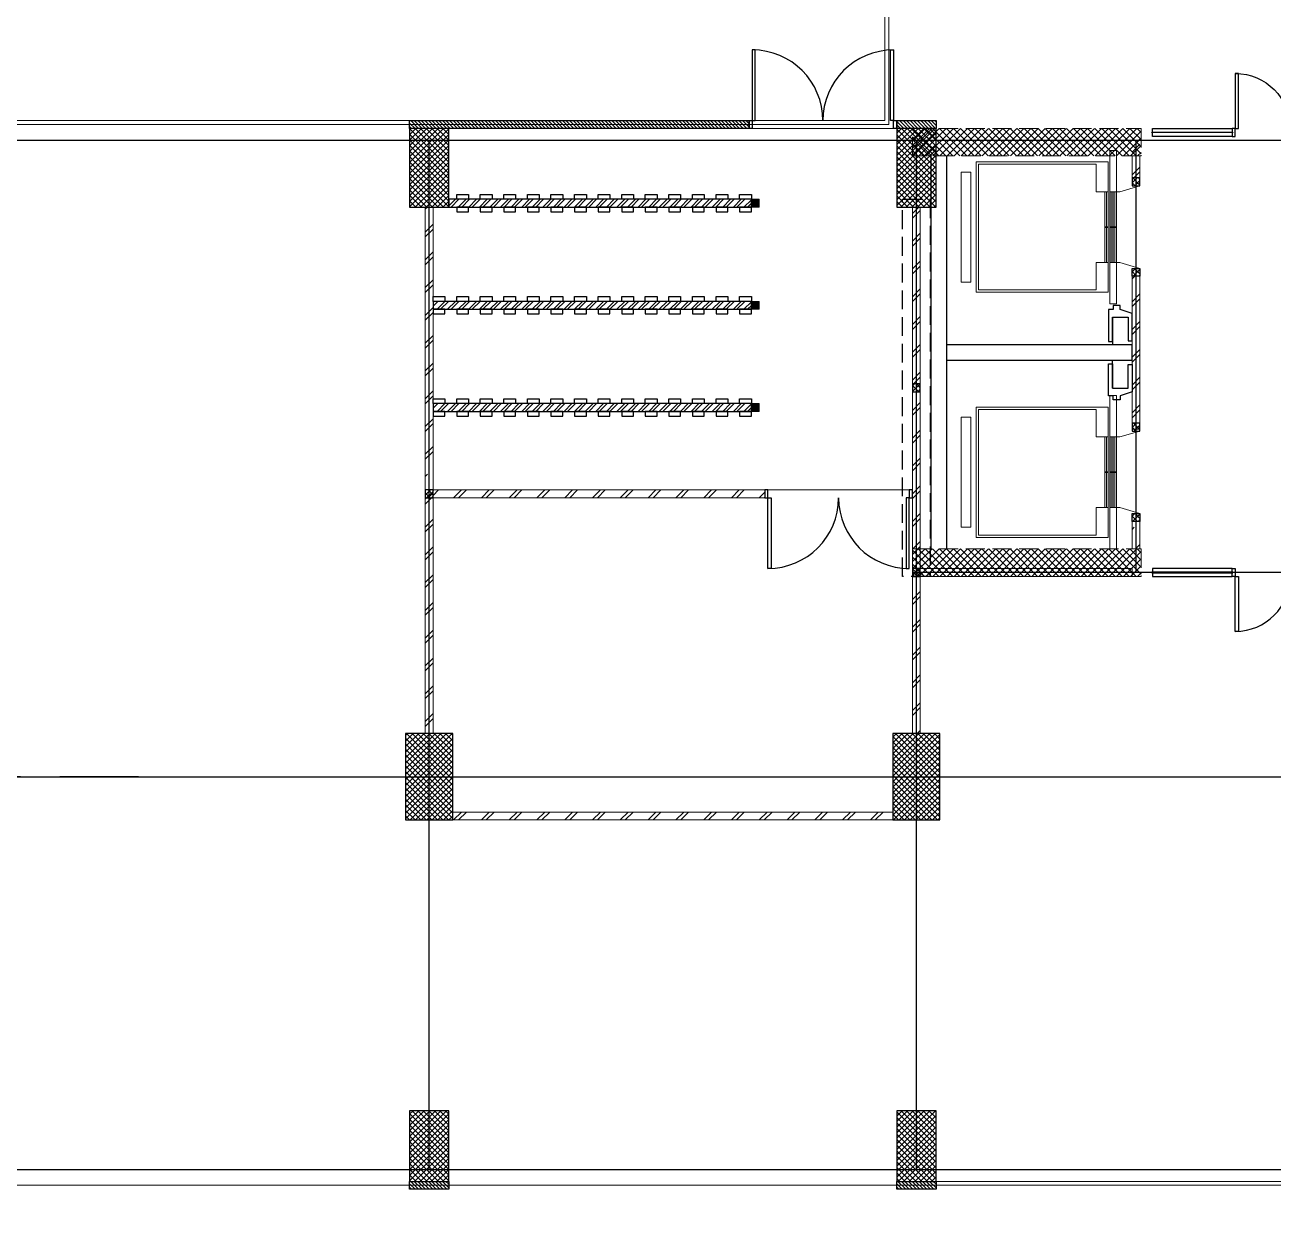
# Model space of a CAD drawing. Header units: inches. Extents: x 0 to 558, y -1 to 295.
# Drawn here: x 209.14 to 225.03, y 133.18 to 148.24 of the extents above; entities that cross this region are included whole.
import ezdxf

# ---------------------------------------------------------------- set-up
doc = ezdxf.new("R2010")
doc.units = ezdxf.units.IN
doc.header["$MEASUREMENT"] = 0
doc.linetypes.add('ACAD_ISO02W100', pattern=[15, 12, -3])
doc.linetypes.add('DASHDOT', pattern=[1, 0.5, -0.25, 0, -0.25])
doc.layers.get('defpoints').update_dxf_attribs({"color": 1})
for name, color, linetype in [('AR_BETON', 150, 'Continuous'), ('dinding', 3, 'Continuous'), ('KACA', 151, 'Continuous'), ('Kusen', 30, 'Continuous'), ('pvc', 12, 'Continuous')]:
    doc.layers.add(name, color=color, linetype=linetype)
for name, color, linetype, lineweight in [('ars', 11, 'Continuous', 0), ('ars @ 1', 11, 'Continuous', 0), ('ARSIR', 31, 'Continuous', 5), ('ARSIR @ 1', 31, 'Continuous', 5), ('ARSIR BETON', 8, 'Continuous', 5), ('ARSIR KOLOM @ 1', 8, 'Continuous', 13), ('KOL', 1, 'Continuous', 30), ('KOLOM', 4, 'Continuous', 9), ('lan', 7, 'Continuous', 15), ('LIFT', 15, 'Continuous', 15), ('RUMPUT', 93, 'Continuous', 0), ('tem', 5, 'Continuous', 20), ('u', 6, 'Continuous', 20)]:
    doc.layers.add(name, color=color, linetype=linetype, lineweight=lineweight)
doc.layers.add('as', color=1, linetype='Continuous', plot=False)
doc.layers.add('POLYLINE TPAK', color=4, linetype='Continuous', lineweight=20, plot=False)
pattern_1 = [(86.6697, (37.0798, 226.14725), (-0.5066041, 0.569206), [0.142875, -0.934755]), (41.6697, (37.0798, 226.14725), (-0.5066045, 0.5692064), [0.142875, -0.619125]), (131.6697, (37.0798, 226.14725), (-0.5692064, -0.5066045), [0.142875, -0.619125])]
pattern_2 = [(45, (0, -5), (-0.03535534, 0.03535534), []), (135, (0, -5), (-0.03535534, -0.03535534), [])]

# ---------------------------------------------------------------- blocks, each defined once
blk = doc.blocks.new('k1')
at = {"layer": 'ars'}
h = blk.add_hatch(dxfattribs=at)
h.set_pattern_fill('_USER', color=256, scale=0.05, angle=45, double=1, pattern_type=0)
h.set_pattern_definition(pattern_2)
h.paths.add_polyline_path([(-0.3, -0.55), (0.3, -0.55), (0.3, 0.55), (-0.3, 0.55)])
at = {"layer": 'KOL'}
blk.add_lwpolyline([(-0.3, -0.55), (0.3, -0.55), (0.3, 0.55), (-0.3, 0.55)], close=True, dxfattribs=at)
blk = doc.blocks.new('k3')
at = {"layer": 'ars'}
h = blk.add_hatch(dxfattribs=at)
h.set_pattern_fill('_USER', color=256, scale=0.05, angle=45, double=1, pattern_type=0)
h.set_pattern_definition([(45, (0, -5.05), (-0.03535534, 0.03535534), []), (135, (0, -5.05), (-0.03535534, -0.03535534), [])])
h.paths.add_polyline_path([(-0.25, -0.45), (0.25, -0.45), (0.25, 0.45), (-0.25, 0.45)])
at = {"layer": 'KOL'}
blk.add_lwpolyline([(-0.25, -0.45), (0.25, -0.45), (0.25, 0.45), (-0.25, 0.45)], close=True, dxfattribs=at)
blk = doc.blocks.new('k2')
at = {"layer": 'ars'}
h = blk.add_hatch(dxfattribs=at)
h.set_pattern_fill('_USER', color=256, scale=0.05, angle=45, double=1, pattern_type=0)
h.set_pattern_definition(pattern_2)
h.paths.add_polyline_path([(-0.25, -0.5), (0.25, -0.5), (0.25, 0.5), (-0.25, 0.5)])
at = {"layer": 'KOL'}
blk.add_lwpolyline([(-0.25, -0.5), (0.25, -0.5), (0.25, 0.5), (-0.25, 0.5)], close=True, dxfattribs=at)
blk = doc.blocks.new('K 10.10')
at = {"layer": 'ars'}
h = blk.add_hatch(dxfattribs=at)
h.set_pattern_fill('_USER', color=256, scale=0.05, angle=45, double=1, pattern_type=0)
h.set_pattern_definition([(45, (0, 0), (-0.035355339, 0.035355339), []), (135, (0, 0), (-0.035355339, -0.035355339), [])])
h.paths.add_polyline_path([(1560.538, 1380.407), (1560.638, 1380.407), (1560.638, 1380.507), (1560.538, 1380.507)])
at = {"layer": 'KOL'}
blk.add_lwpolyline([(1560.538, 1380.407), (1560.638, 1380.407), (1560.638, 1380.507), (1560.538, 1380.507)], close=True, dxfattribs=at)
blk = doc.blocks.new('P-70-DOBLE')
at = {"layer": 'Kusen'}
for points in [[(102.301, -17.94), (102.341, -17.94), (102.341, -18.04), (102.301, -18.04)], [(103.781, -17.94), (103.741, -17.94), (103.741, -18.04), (103.781, -18.04)], [(102.341, -18.04), (102.381, -18.04), (102.381, -18.74), (102.341, -18.74)], [(103.741, -18.04), (103.701, -18.04), (103.701, -18.74), (103.741, -18.74)]]:
    blk.add_lwpolyline(points, close=True, dxfattribs=at)
for centre, start, end in [((102.341, -18.04), 270, 360), ((103.741, -18.04), 180, 270)]:
    blk.add_arc(centre, 0.7, start, end, dxfattribs=at)
blk = doc.blocks.new('KLOPRAK-10')
at = {"layer": 'ARSIR KOLOM @ 1'}
blk.add_hatch(color=256, dxfattribs=at).paths.add_polyline_path([(390.015, -20.575), (390.115, -20.575), (390.115, -20.475), (390.015, -20.475)])
at = {"layer": 'as'}
blk.add_line((390.115, -20.475), (390.015, -20.575), dxfattribs=at)
blk.add_lwpolyline([(390.015, -20.475), (390.115, -20.575)], dxfattribs=at)
at = {"layer": 'KOLOM'}
blk.add_lwpolyline([(390.015, -20.575), (390.115, -20.575), (390.115, -20.475), (390.015, -20.475)], close=True, dxfattribs=at)
blk = doc.blocks.new('LIFT PENUMPANG')
at = {"layer": 'LIFT'}
for points in [[(-0.705, 1.955), (-0.705, 1.83), (0.695, 1.83), (0.695, 1.955)], [(-0.835, 1.765), (-0.835, 0.085), (0.825, 0.085), (0.825, 1.765)], [(-0.805, 1.735), (-0.805, 0.235), (-0.455, 0.235), (-0.455, 0.085), (0.445, 0.085), (0.445, 0.235), (0.795, 0.235), (0.795, 1.735)], [(-0.455, 0.085), (0.445, 0.085), (0.445, 0.125), (-0.455, 0.125)], [(-0.455, 0.105), (0.445, 0.105), (0.445, 0.125), (-0.455, 0.125)], [(-0.455, 0.025), (0.445, 0.025), (0.445, 0.065), (-0.455, 0.065)], [(-0.455, 0.045), (0.445, 0.045), (0.445, 0.065), (-0.455, 0.065)], [(-0.455, -0.02), (0.445, -0.02), (0.445, 0.02), (-0.455, 0.02)], [(-0.455, 0), (0.445, 0), (0.445, 0.02), (-0.455, 0.02)], [(-0.01, 0.125), (0, 0.125), (0, 0.085), (-0.01, 0.085)], [(-0.01, 0.065), (0, 0.065), (0, 0.025), (-0.01, 0.025)], [(-0.01, 0.02), (0, 0.02), (0, -0.02), (-0.01, -0.02)]]:
    blk.add_lwpolyline(points, close=True, dxfattribs=at)
for points in [[(-0.455, -0.02), (-0.98, -0.02), (-0.98, 0.065), (0.97, 0.065), (0.97, -0.02), (0.445, -0.02)], [(-0.455, -0.02), (-0.455, -0.065), (-0.53, -0.32)], [(0.445, -0.02), (0.445, -0.065), (0.52, -0.32)]]:
    blk.add_lwpolyline(points, dxfattribs=at)
at = {"layer": 'KOLOM', "extrusion": (0, 0, -1), "zscale": -1, "rotation": 270}
blk.add_blockref('K 10.10', (-1379.877, 1560.318), dxfattribs=at)
at = {"layer": 'KOLOM', "extrusion": (0, 0, -1), "xscale": -1, "zscale": -1, "rotation": 90}
blk.add_blockref('K 10.10', (1379.887, 1560.318), dxfattribs=at)
blk = doc.blocks.new('P.60')
at = {"layer": 'Kusen'}
for points in [[(1472.835, 997.535), (1472.875, 997.535), (1472.875, 997.435), (1472.835, 997.435)], [(1473.475, 997.535), (1473.515, 997.535), (1473.515, 997.435), (1473.475, 997.435)], [(1472.875, 996.885), (1472.915, 996.885), (1472.915, 997.435), (1472.875, 997.435)]]:
    blk.add_lwpolyline(points, close=True, dxfattribs=at)
blk.add_arc((1472.895, 997.466), 0.581, 268.0266, 356.9943, dxfattribs=at)
blk = doc.blocks.new('LIFT TENGAH')
at = {"layer": 'ars'}
h = blk.add_hatch(dxfattribs=at)
h.set_pattern_fill('TEMBOK', color=256, scale=0.25)
h.set_pattern_definition([(45, (25.7678, -10.47464), (-0.1767767, 0.1767767), []), (45, (25.8303, -10.47464), (-0.1767767, 0.1767767), [])])
h.paths.add_polyline_path([(-0.115, 5.07), (-0.015, 5.07), (-0.015, 5.6), (-0.115, 5.6)])
h = blk.add_hatch(dxfattribs=at)
h.set_pattern_fill('TEMBOK', color=256, scale=0.25)
h.set_pattern_definition([(45, (29.5928, -10.47464), (-0.1767767, 0.1767767), []), (45, (29.6553, -10.47464), (-0.1767767, 0.1767767), [])])
h.paths.add_polyline_path([(3.71, 4.4), (3.81, 4.4), (3.81, 5.6), (3.71, 5.6)])
h = blk.add_hatch(dxfattribs=at)
h.set_pattern_fill('TEMBOK', color=256, scale=0.25)
h.set_pattern_definition([(45, (1.7978, -8.52464), (-0.1767767, 0.1767767), []), (45, (1.8603, -8.52464), (-0.1767767, 0.1767767), [])])
h.paths.add_polyline_path([(4.185, 5.6), (3.81, 5.6), (3.81, 5.7), (4.185, 5.7)])
h = blk.add_hatch(dxfattribs=at)
h.set_pattern_fill('TEMBOK', color=256, scale=0.25)
h.set_pattern_definition([(45, (3.0728, -8.52464), (-0.1767767, 0.1767767), []), (45, (3.1353, -8.52464), (-0.1767767, 0.1767767), [])])
h.paths.add_polyline_path([(5.395, 5.6), (5.085, 5.6), (5.085, 5.7), (5.395, 5.7)])
h = blk.add_hatch(dxfattribs=at)
h.set_pattern_fill('TEMBOK', color=256, scale=0.25)
h.set_pattern_definition([(45, (3.9628, -8.52464), (-0.1767767, 0.1767767), []), (45, (4.0253, -8.52464), (-0.1767767, 0.1767767), [])])
h.paths.add_polyline_path([(6.285, 5.6), (6.075, 5.6), (6.075, 5.7), (6.285, 5.7)])
h = blk.add_hatch(dxfattribs=at)
h.set_pattern_fill('TEMBOK', color=256, scale=0.25)
h.set_pattern_definition([(45, (-33.865, -7.775), (-0.1767767, 0.1767767), []), (45, (-33.8025, -7.775), (-0.1767767, 0.1767767), [])])
h.paths.add_polyline_path([(6.285, 5.6), (6.385, 5.6), (6.385, 5.1), (6.285, 5.1)])
h = blk.add_hatch(dxfattribs=at)
h.set_pattern_fill('TEMBOK', color=256, scale=0.25)
h.set_pattern_definition([(45, (30.8678, -10.87464), (-0.1767767, 0.1767767), []), (45, (30.9303, -10.87464), (-0.1767767, 0.1767767), [])])
h.paths.add_polyline_path([(4.985, 4.4), (5.085, 4.4), (5.085, 5.2), (4.985, 5.2)])
h = blk.add_hatch(dxfattribs=at)
h.set_pattern_fill('TEMBOK', color=256, scale=0.25)
h.set_pattern_definition([(45, (-0.87266, -7.475), (-0.1767767, 0.1767767), []), (45, (-0.81016, -7.475), (-0.1767767, 0.1767767), [])])
h.paths.add_polyline_path([(6.385, 3.2), (6.385, 5), (6.285, 5), (6.285, 3.2)])
h = blk.add_hatch(dxfattribs=at)
h.set_pattern_fill('TEMBOK', color=256, scale=0.25)
h.set_pattern_definition([(45, (29.5928, -11.77464), (-0.1767767, 0.1767767), []), (45, (29.6553, -11.77464), (-0.1767767, 0.1767767), [])])
h.paths.add_polyline_path([(3.71, 3.78), (3.81, 3.78), (3.81, 4.3), (3.71, 4.3)])
h = blk.add_hatch(dxfattribs=at)
h.set_pattern_fill('TEMBOK', color=256, scale=0.25)
h.set_pattern_definition([(315, (-4.09, 47.955), (-0.1767767, -0.1767767), []), (315, (-4.0275, 47.955), (-0.1767767, -0.1767767), [])])
h.paths.add_polyline_path([(3.81, 4.4), (3.81, 4.3), (4.305, 4.3), (4.305, 4.4)])
h = blk.add_hatch(dxfattribs=at)
h.set_pattern_fill('TEMBOK', color=256, scale=0.25)
h.set_pattern_definition([(315, (-2.11, 47.955), (-0.1767767, -0.1767767), []), (315, (-2.0475, 47.955), (-0.1767767, -0.1767767), [])])
h.paths.add_polyline_path([(6.285, 4.3), (5.085, 4.3), (5.085, 4.4), (6.285, 4.4)])
h = blk.add_hatch(dxfattribs=at)
h.set_pattern_fill('TEMBOK', color=256, scale=0.25)
h.set_pattern_definition([(45, (25.7678, -13.14964), (-0.1767767, 0.1767767), []), (45, (25.8303, -13.14964), (-0.1767767, 0.1767767), [])])
h.paths.add_polyline_path([(-0.115, 1.875), (-0.015, 1.875), (-0.015, 3.82), (-0.115, 3.82)])
h = blk.add_hatch(dxfattribs=at)
h.set_pattern_fill('TEMBOK', color=256, scale=0.25)
h.set_pattern_definition([(45, (25.7678, -14.92464), (-0.1767767, 0.1767767), []), (45, (25.8303, -14.92464), (-0.1767767, 0.1767767), [])])
h.paths.add_polyline_path([(-0.115, 0.35), (-0.015, 0.35), (-0.015, 0.625), (-0.115, 0.625)])
at = {"layer": 'ars @ 1'}
h = blk.add_hatch(dxfattribs=at)
h.set_pattern_fill('TEMBOK', color=256, scale=0.25)
h.set_pattern_definition([(45, (1555.54661, -439.5552), (-0.176776695, 0.176776695), []), (45, (1555.60911, -439.5552), (-0.176776695, 0.176776695), [])])
h.paths.add_polyline_path([(3.81, 3), (3.81, 2.9), (6.285, 2.9), (6.285, 3)])
h = blk.add_hatch(dxfattribs=at)
h.set_pattern_fill('TEMBOK', color=256, scale=0.25)
h.set_pattern_definition([(45, (1555.45412, -401.6752), (-0.176776695, 0.176776695), []), (45, (1555.51662, -401.6752), (-0.176776695, 0.176776695), [])])
h.paths.add_polyline_path([(6.285, 0.1), (6.385, 0.1), (6.385, 2.4), (6.285, 2.4)])
h = blk.add_hatch(dxfattribs=at)
h.set_pattern_fill('TEMBOK', color=256, scale=0.25)
h.set_pattern_definition([(315, (1555.01661, 442.5552), (-0.176776695, -0.176776695), []), (315, (1555.07911, 442.5552), (-0.176776695, -0.176776695), [])])
h.paths.add_polyline_path([(3.81, 0.1), (3.71, 0.1), (3.71, 0.775), (3.81, 0.775)])
h = blk.add_hatch(dxfattribs=at)
h.set_pattern_fill('TEMBOK', color=256, scale=0.25)
h.set_pattern_definition([(315, (1555.54661, 442.5552), (-0.176776695, -0.176776695), []), (315, (1555.60911, 442.5552), (-0.176776695, -0.176776695), [])])
h.paths.add_polyline_path([(4.088, 0), (4.088, 0.1), (3.81, 0.1), (3.81, 0)])
at = {"layer": 'KOLOM'}
h = blk.add_hatch(dxfattribs=at)
h.set_pattern_fill('ANSI37', color=256, scale=0.02, style=0)
h.set_pattern_definition([(45, (244.1281, -148.2583), (-0.04490128, 0.04490128), []), (135, (244.1281, -148.2583), (-0.04490128, -0.04490128), [])])
h.paths.add_polyline_path([(0, 5.35), (0, 5.7), (-2.91, 5.7), (-2.91, 5.35)])
h = blk.add_hatch(dxfattribs=at)
h.set_pattern_fill('ANSI37', color=256, scale=0.02, style=0)
h.set_pattern_definition([(45, (244.1281, -153.6083), (-0.04490128, 0.04490128), []), (135, (244.1281, -153.6083), (-0.04490128, -0.04490128), [])])
h.paths.add_polyline_path([(0, 0), (0, 0.35), (-2.91, 0.35), (-2.91, 0)])
h = blk.add_hatch(dxfattribs=at)
h.set_pattern_fill('ANSI37', color=256, scale=0.02, style=0)
h.set_pattern_definition([(45, (250.513103, -153.6083), (-0.04490128, 0.04490128), []), (135, (250.513103, -153.6083), (-0.04490128, -0.04490128), [])])
h.paths.add_polyline_path([(4.088, 0.35), (4.088, 0), (6.385, 0), (6.385, 0.35)])
for p, q in [((5.995, 5.7), (5.435, 5.7)), ((6.035, 5.6), (5.435, 5.6)), ((4.985, 4.4), (3.81, 5.4)), ((3.81, 4.4), (4.985, 5.2))]:
    blk.add_line(p, q)
for points in [[(3.81, 5.4), (4.185, 5.4)], [(6.285, 5.4), (5.047, 4.4)], [(5.085, 5.4), (6.285, 5.4)], [(5.085, 5.4), (6.285, 4.4)]]:
    blk.add_lwpolyline(points)
at = {"layer": 'AR_BETON'}
for p, q in [((-2.675, 5.35), (-2.675, 0.35)), ((-2.475, 5.35), (-2.475, 0.35))]:
    blk.add_line(p, q, dxfattribs=at)
for points in [[(-0.365, 2.991), (-0.365, 3.297), (-0.165, 3.297), (-0.165, 2.997), (-0.115, 2.997), (-0.115, 3.347), (-0.265, 3.397), (-0.265, 3.447), (-0.355, 3.447), (-0.355, 3.397), (-0.415, 3.397), (-0.415, 2.991), (-0.365, 2.991)], [(-0.365, 3.297), (-0.365, 2.945)], [(-0.365, 2.704), (-0.365, 2.397), (-0.165, 2.397), (-0.165, 2.697), (-0.115, 2.697), (-0.115, 2.347), (-0.265, 2.297), (-0.265, 2.247), (-0.355, 2.247), (-0.355, 2.297), (-0.415, 2.297), (-0.415, 2.704), (-0.365, 2.704)], [(-0.365, 2.397), (-0.365, 2.75)]]:
    blk.add_lwpolyline(points, dxfattribs=at)
blk.add_lwpolyline([(-2.475, 2.75), (-0.115, 2.75), (-0.115, 2.945), (-2.475, 2.945)], close=True, dxfattribs=at)
at = {"layer": 'ars'}
for p, q in [((6.412, 4.25), (6.385, 4.25)), ((6.412, 4.25), (6.385, 4.25)), ((6.425, 0.144), (6.425, 4.225)), ((6.488, 0.206), (6.488, 4.225)), ((6.425, 3.95), (6.385, 3.95)), ((6.425, 3.65), (6.385, 3.65)), ((6.425, 3.35), (6.385, 3.35)), ((6.425, 3.05), (6.385, 3.05)), ((6.425, 2.75), (6.385, 2.75)), ((6.425, 2.45), (6.385, 2.45)), ((6.425, 2.15), (6.385, 2.15)), ((6.425, 1.85), (6.385, 1.85))]:
    blk.add_line(p, q, dxfattribs=at)
for radius, start, end in [(0.0512, 307.5719, 232.4281), (0.0312, 0, 180)]:
    blk.add_arc((6.456, 4.225), radius, start, end, dxfattribs=at)
at = {"layer": 'as'}
for p, q in [((-0.065, 0.05), (-0.065, 5.55)), ((3.76, 0.05), (3.76, 5.55))]:
    blk.add_line(p, q, dxfattribs=at)
at = {"layer": 'defpoints', "color": 2, "linetype": 'ACAD_ISO02W100', "ltscale": 0.02}
blk.add_lwpolyline([(-3.035, 4.8), (-2.685, 4.8), (-2.685, 0), (-3.035, 0)], close=True, dxfattribs=at)
at = {"layer": 'KOLOM', "linetype": 'ACAD_ISO02W100', "ltscale": 0.02}
for points in [[(-2.91, 5.7), (0, 5.7), (0, 5.35), (-2.91, 5.35)], [(-2.91, 0.35), (0, 0.35), (0, 0), (-2.91, 0)], [(4.088, 0.35), (6.385, 0.35), (6.385, 0), (4.088, 0)]]:
    blk.add_lwpolyline(points, close=True, dxfattribs=at)
at = {"layer": 'Kusen'}
for points in [[(3.71, 3.78), (3.71, 3.74), (3.81, 3.74), (3.81, 3.78)], [(3.71, 3.04), (3.71, 3), (3.81, 3), (3.81, 3.04)], [(3.81, 3.08), (3.81, 3.04), (4.51, 3.04), (4.51, 3.08)]]:
    blk.add_lwpolyline(points, close=True, dxfattribs=at)
blk.add_arc((3.81, 3.04), 0.7, 0, 90, dxfattribs=at)
at = {"layer": 'lan'}
for p, q in [((6.425, 4.15), (6.385, 4.15)), ((6.425, 3.85), (6.385, 3.85)), ((3.71, 3.74), (3.71, 3.04)), ((6.425, 3.55), (6.385, 3.55)), ((6.425, 3.25), (6.385, 3.25)), ((6.425, 2.95), (6.385, 2.95)), ((6.425, 2.65), (6.385, 2.65)), ((6.425, 2.35), (6.385, 2.35)), ((6.425, 2.05), (6.385, 2.05)), ((6.425, 1.75), (6.385, 1.75))]:
    blk.add_line(p, q, dxfattribs=at)
at = {"layer": 'tem'}
for points in [[(3.81, 4.4), (3.71, 4.4), (3.71, 5.6), (3.81, 5.6)], [(4.185, 5.6), (3.81, 5.6), (3.81, 5.7), (4.185, 5.7)], [(5.395, 5.6), (5.085, 5.6), (5.085, 5.7), (5.395, 5.7)], [(6.285, 5.6), (6.075, 5.6), (6.075, 5.7), (6.285, 5.7)], [(6.385, 4.4), (6.385, 5.6), (6.285, 5.6), (6.285, 4.4)], [(-0.015, 5.07), (-0.115, 5.07), (-0.115, 5.35), (-0.015, 5.35)], [(5.085, 4.4), (4.985, 4.4), (4.985, 5.2), (5.085, 5.2)], [(3.81, 3.78), (3.71, 3.78), (3.71, 4.3), (3.81, 4.3)], [(4.305, 4.3), (3.81, 4.3), (3.81, 4.4), (4.305, 4.4)], [(4.345, 4.4), (4.945, 4.4), (4.945, 4.3), (4.345, 4.3)], [(6.285, 4.3), (5.085, 4.3), (5.085, 4.4), (6.285, 4.4)], [(6.385, 3), (6.385, 4.3), (6.285, 4.3), (6.285, 3)], [(-0.015, 1.875), (-0.115, 1.875), (-0.115, 3.82), (-0.015, 3.82)], [(3.81, 2.025), (3.71, 2.025), (3.71, 2.9), (3.81, 2.9)], [(3.81, 3), (3.81, 2.9), (6.285, 2.9), (6.285, 3)], [(6.285, 0.35), (6.385, 0.35), (6.385, 2.9), (6.285, 2.9)], [(-0.015, 0.35), (-0.115, 0.35), (-0.115, 0.7), (-0.015, 0.7)], [(3.81, 0.1), (3.71, 0.1), (3.71, 0.775), (3.81, 0.775)], [(3.81, 0), (3.81, 0.1), (4.088, 0.1), (4.088, 0)]]:
    blk.add_lwpolyline(points, close=True, dxfattribs=at)
for p, rotation in [((-0.335, 4.45), 90), ((4.03, 1.395), 270)]:
    blk.add_blockref('LIFT PENUMPANG', p, dxfattribs=dict(rotation=rotation))
at = {"xscale": -1, "rotation": 90}
blk.add_blockref('LIFT PENUMPANG', (-0.335, 1.32), dxfattribs=at)
at = {"layer": 'KOLOM', "extrusion": (0, 0, -1), "xscale": -1, "zscale": -1, "rotation": 180}
for p in [(-1564.348, 1386.107), (-1566.923, 1386.107), (-1564.348, 1384.807), (-1565.623, 1384.807), (-1566.923, 1384.807), (-1564.348, 1383.407), (-1566.923, 1383.407), (-1564.348, 1380.507)]:
    blk.add_blockref('K 10.10', p, dxfattribs=at)
at = {"layer": 'Kusen', "rotation": 180}
blk.add_blockref('P.60', (1478.91, 1003.135), dxfattribs=at)
at = {"layer": 'Kusen', "xscale": -1}
blk.add_blockref('P.60', (1477.82, -993.135), dxfattribs=at)
blk = doc.blocks.new('A-DAS')
at = {"layer": 'ars'}
h = blk.add_hatch(dxfattribs=at)
h.set_pattern_fill('ANSI31', color=256, scale=0.01, style=0)
h.set_pattern_definition([(315, (-28.55, 16), (-0.02245064, -0.02245064), [])])
h.paths.add_polyline_path([(-13.25, 16), (-8.93, 16), (-8.93, 15.9), (-13.25, 15.9)])
h = blk.add_hatch(dxfattribs=at)
h.set_pattern_fill('ANSI31', color=256, scale=0.01, style=0)
h.set_pattern_definition([(315, (-24.26, 16), (-0.02245064, -0.02245064), [])])
h.paths.add_polyline_path([(-7.05, 16), (-6.55, 16), (-6.55, 15.9), (-7.05, 15.9)])
h = blk.add_hatch(dxfattribs=at)
h.set_pattern_fill('TEMBOK', color=256, scale=0.25)
h.set_pattern_definition([(45, (-31.6, 2.65), (-0.1767767, 0.1767767), []), (45, (-31.5375, 2.65), (-0.1767767, 0.1767767), [])])
h.paths.add_polyline_path([(-12.95, 11.6), (-13.05, 11.6), (-13.05, 14.9), (-12.95, 14.9)])
h = blk.add_hatch(dxfattribs=at)
h.set_pattern_fill('TEMBOK', color=256, scale=0.25)
h.set_pattern_definition([(45, (-14.2027, 3.125), (-0.1767767, 0.1767767), []), (45, (-14.1402, 3.125), (-0.1767767, 0.1767767), [])])
h.paths.add_polyline_path([(-6.85, 12.65), (-6.75, 12.65), (-6.75, 14.9), (-6.85, 14.9)])
h = blk.add_hatch(dxfattribs=at)
h.set_pattern_fill('TEMBOK', color=256, scale=0.25)
h.set_pattern_definition([(45, (-14.2027, 1.325), (-0.1767767, 0.1767767), []), (45, (-14.1402, 1.325), (-0.1767767, 0.1767767), [])])
h.paths.add_polyline_path([(-6.85, 10.3), (-6.75, 10.3), (-6.75, 12.55), (-6.85, 12.55)])
h = blk.add_hatch(dxfattribs=at)
h.set_pattern_fill('TEMBOK', color=256, scale=0.25)
h.set_pattern_definition([(45, (-31.6, -0.75), (-0.1767767, 0.1767767), []), (45, (-31.5375, -0.75), (-0.1767767, 0.1767767), [])])
h.paths.add_polyline_path([(-12.95, 8.2), (-13.05, 8.2), (-13.05, 11.5), (-12.95, 11.5)])
h = blk.add_hatch(dxfattribs=at)
h.set_pattern_fill('TEMBOK', color=256, scale=0.25)
h.set_pattern_definition([(45, (-81.2, -38.38), (-0.1767767, 0.1767767), []), (45, (-81.1375, -38.38), (-0.1767767, 0.1767767), [])])
h.paths.add_polyline_path([(-6.75, 10.2), (-6.85, 10.2), (-6.85, 8.2), (-6.75, 8.2)])
h = blk.add_hatch(dxfattribs=at)
h.set_pattern_fill('ANSI31', color=256, scale=0.01, style=0)
h.set_pattern_definition([(315, (-28.55, 2.5), (-0.02245064, -0.02245064), [])])
h.paths.add_polyline_path([(-13.25, 2.5), (-12.75, 2.5), (-12.75, 2.4), (-13.25, 2.4)])
h = blk.add_hatch(dxfattribs=at)
h.set_pattern_fill('ANSI31', color=256, scale=0.01, style=0)
h.set_pattern_definition([(315, (-22.35, 2.5), (-0.02245064, -0.02245064), [])])
h.paths.add_polyline_path([(-7.05, 2.5), (-6.55, 2.5), (-6.55, 2.4), (-7.05, 2.4)])
at = {"layer": 'ars @ 1'}
h = blk.add_hatch(dxfattribs=at)
h.set_pattern_fill('TEMBOK', color=256, scale=0.25, style=0, double=1)
h.set_pattern_definition([(45, (1576.81912, -383.53282), (-0.176776695, 0.176776695), []), (45, (1576.88162, -383.53282), (-0.176776695, 0.176776695), [])])
h.paths.add_polyline_path([(-8.73, 11.3), (-8.73, 11.2), (-12.95, 11.2), (-12.95, 11.3)])
h = blk.add_hatch(dxfattribs=at)
h.set_pattern_fill('TEMBOK', color=256, scale=0.25, style=0, double=1)
h.set_pattern_definition([(45, (1576.81912, -387.63282), (-0.176776695, 0.176776695), []), (45, (1576.88162, -387.63282), (-0.176776695, 0.176776695), [])])
h.paths.add_polyline_path([(-7.1, 7.2), (-7.1, 7.1), (-12.7, 7.1), (-12.7, 7.2)])
at = {"layer": 'ARSIR @ 1'}
h = blk.add_hatch(dxfattribs=at)
h.set_pattern_fill('ANSI32', color=256, scale=0.01, style=0, double=1)
h.set_pattern_definition([(225, (-13.92567, 15), (-0.067352, 0.067352), []), (225, (-13.92567, 14.9551), (-0.067352, 0.067352), [])])
h.paths.add_polyline_path([(-8.9, 14.9), (-8.9, 15), (-12.75, 15), (-12.75, 14.9)])
h = blk.add_hatch(dxfattribs=at)
h.set_pattern_fill('ANSI32', color=256, scale=0.01, style=0, double=1)
h.set_pattern_definition([(225, (-13.92567, 15), (-0.067352, 0.067352), []), (225, (-13.92567, 14.9551), (-0.067352, 0.067352), [])])
h.paths.add_polyline_path([(-8.9, 14.9), (-8.9, 15), (-12.75, 15), (-12.75, 14.9)])
h = blk.add_hatch(dxfattribs=at)
h.set_pattern_fill('ANSI32', color=256, scale=0.01, style=0, double=1)
h.set_pattern_definition([(225, (-13.92567, 15), (-0.067352, 0.067352), []), (225, (-13.92567, 14.9551), (-0.067352, 0.067352), [])])
h.paths.add_polyline_path([(-8.9, 14.9), (-8.9, 15), (-12.75, 15), (-12.75, 14.9)])
h = blk.add_hatch(dxfattribs=at)
h.set_pattern_fill('ANSI32', color=256, scale=0.01, style=0, double=1)
h.set_pattern_definition([(225, (-13.92567, 13.7), (-0.067352, 0.067352), []), (225, (-13.92567, 13.6551), (-0.067352, 0.067352), [])])
h.paths.add_polyline_path([(-8.9, 13.6), (-8.9, 13.7), (-12.95, 13.7), (-12.95, 13.6)])
h = blk.add_hatch(dxfattribs=at)
h.set_pattern_fill('ANSI32', color=256, scale=0.01, style=0, double=1)
h.set_pattern_definition([(225, (-13.92567, 13.7), (-0.067352, 0.067352), []), (225, (-13.92567, 13.6551), (-0.067352, 0.067352), [])])
h.paths.add_polyline_path([(-8.9, 13.6), (-8.9, 13.7), (-12.95, 13.7), (-12.95, 13.6)])
h = blk.add_hatch(dxfattribs=at)
h.set_pattern_fill('ANSI32', color=256, scale=0.01, style=0, double=1)
h.set_pattern_definition([(225, (-13.92567, 13.7), (-0.067352, 0.067352), []), (225, (-13.92567, 13.6551), (-0.067352, 0.067352), [])])
h.paths.add_polyline_path([(-8.9, 13.6), (-8.9, 13.7), (-12.95, 13.7), (-12.95, 13.6)])
h = blk.add_hatch(dxfattribs=at)
h.set_pattern_fill('ANSI32', color=256, scale=0.01, style=0, double=1)
h.set_pattern_definition([(225, (-13.92567, 12.4), (-0.067352, 0.067352), []), (225, (-13.92567, 12.3551), (-0.067352, 0.067352), [])])
h.paths.add_polyline_path([(-8.9, 12.3), (-8.9, 12.4), (-12.95, 12.4), (-12.95, 12.3)])
h = blk.add_hatch(dxfattribs=at)
h.set_pattern_fill('ANSI32', color=256, scale=0.01, style=0, double=1)
h.set_pattern_definition([(225, (-13.92567, 12.4), (-0.067352, 0.067352), []), (225, (-13.92567, 12.3551), (-0.067352, 0.067352), [])])
h.paths.add_polyline_path([(-8.9, 12.3), (-8.9, 12.4), (-12.95, 12.4), (-12.95, 12.3)])
h = blk.add_hatch(dxfattribs=at)
h.set_pattern_fill('ANSI32', color=256, scale=0.01, style=0, double=1)
h.set_pattern_definition([(225, (-13.92567, 12.4), (-0.067352, 0.067352), []), (225, (-13.92567, 12.3551), (-0.067352, 0.067352), [])])
h.paths.add_polyline_path([(-8.9, 12.3), (-8.9, 12.4), (-12.95, 12.4), (-12.95, 12.3)])
at = {"layer": 'as'}
for p, q in [((-37.8, 15.75), (36.6, 15.75)), ((-13, 2.65), (-13, 15.75)), ((-6.8, 2.65), (-6.8, 15.75)), ((5.6, 10.25), (-6.8, 10.25)), ((-37.8, 7.65), (36.6, 7.65)), ((-37.8, 2.65), (36.6, 2.65))]:
    blk.add_line(p, q, dxfattribs=at)
at = {"layer": 'as', "linetype": 'DASHDOT', "ltscale": 2}
blk.add_line((-16.7, 7.65), (-18.85, 7.65), dxfattribs=at)
at = {"layer": 'dinding'}
for points in [[(-8.9, 14.9), (-8.9, 15), (-12.75, 15), (-12.75, 14.9)], [(-8.9, 14.9), (-8.9, 15), (-12.75, 15), (-12.75, 14.9)], [(-8.9, 14.9), (-8.9, 15), (-12.75, 15), (-12.75, 14.9)], [(-8.9, 13.6), (-8.9, 13.7), (-12.95, 13.7), (-12.95, 13.6)], [(-8.9, 13.6), (-8.9, 13.7), (-12.95, 13.7), (-12.95, 13.6)], [(-8.9, 13.6), (-8.9, 13.7), (-12.95, 13.7), (-12.95, 13.6)], [(-8.9, 12.3), (-8.9, 12.4), (-12.95, 12.4), (-12.95, 12.3)], [(-8.9, 12.3), (-8.9, 12.4), (-12.95, 12.4), (-12.95, 12.3)], [(-8.9, 12.3), (-8.9, 12.4), (-12.95, 12.4), (-12.95, 12.3)]]:
    blk.add_lwpolyline(points, close=True, dxfattribs=at)
at = {"layer": 'KACA'}
for points in [[(-3.805, 15.853), (-2.773, 15.853), (-2.773, 15.848), (-3.805, 15.848)], [(-3.805, 10.247), (-2.773, 10.247), (-2.773, 10.252), (-3.805, 10.252)]]:
    blk.add_lwpolyline(points, close=True, dxfattribs=at)
at = {"layer": 'KOL'}
for points in [[(-13.25, 16), (-8.93, 16), (-8.93, 15.9), (-13.25, 15.9)], [(-7.05, 16), (-6.55, 16), (-6.55, 15.9), (-7.05, 15.9)], [(-13.25, 2.5), (-12.75, 2.5), (-12.75, 2.4), (-13.25, 2.4)], [(-7.05, 2.5), (-6.55, 2.5), (-6.55, 2.4), (-7.05, 2.4)]]:
    blk.add_lwpolyline(points, close=True, dxfattribs=at)
at = {"layer": 'Kusen'}
for points in [[(-8.89, 16), (-8.85, 16), (-8.85, 16.9), (-8.89, 16.9)], [(-7.09, 16), (-7.13, 16), (-7.13, 16.9), (-7.09, 16.9)], [(-8.89, 15.9), (-8.93, 15.9), (-8.93, 16), (-8.89, 16)], [(-7.05, 15.9), (-7.09, 15.9), (-7.09, 16), (-7.05, 16)], [(-2.783, 15.8), (-3.795, 15.8), (-3.795, 15.9), (-2.783, 15.9)], [(-8.69, 11.3), (-8.73, 11.3), (-8.73, 11.2), (-8.69, 11.2)], [(-6.85, 11.3), (-6.89, 11.3), (-6.89, 11.2), (-6.85, 11.2)], [(-8.69, 11.2), (-8.65, 11.2), (-8.65, 10.3), (-8.69, 10.3)], [(-6.89, 11.2), (-6.93, 11.2), (-6.93, 10.3), (-6.89, 10.3)], [(-2.783, 10.3), (-3.795, 10.3), (-3.795, 10.2), (-2.783, 10.2)]]:
    blk.add_lwpolyline(points, close=True, dxfattribs=at)
for centre, start, end in [((-8.89, 16), 0, 90), ((-7.09, 16), 90, 180), ((-8.69, 11.2), 270, 360), ((-6.89, 11.2), 180, 270)]:
    blk.add_arc(centre, 0.9, start, end, dxfattribs=at)
at = {"layer": 'lan'}
for p, q in [((-8.89, 15.9), (-7.09, 15.9)), ((-8.69, 11.3), (-6.89, 11.3)), ((-6.55, 2.5), (-0.85, 2.5))]:
    blk.add_line(p, q, dxfattribs=at)
at = {"layer": 'POLYLINE TPAK', "color": 3}
blk.add_lwpolyline([(24.15, 58.85), (-25.35, 58.85), (-25.35, 60.75), (-31.65, 60.75), (-31.65, 58.85), (-38.1, 58.85), (-38.1, 45.35), (-7.15, 45.35), (-7.15, 43.3), (-7.15, 15.95), (-38.1, 15.95), (-38.1, 2.45), (-31.65, 2.45), (-31.65, 0.55), (-25.35, 0.55), (-25.35, 2.45), (24.15, 2.45)], dxfattribs=at)
blk.add_lwpolyline([(-38.15, 19.05), (-7.2, 19.05), (-7.2, 16), (-38.15, 16)], close=True, dxfattribs=at)
at = {"layer": 'pvc'}
for points in [[(-12.65, 15.06), (-12.5, 15.06), (-12.5, 15), (-12.65, 15)], [(-12.35, 15.06), (-12.2, 15.06), (-12.2, 15), (-12.35, 15)], [(-12.05, 15.06), (-11.9, 15.06), (-11.9, 15), (-12.05, 15)], [(-11.75, 15.06), (-11.6, 15.06), (-11.6, 15), (-11.75, 15)], [(-11.45, 15.06), (-11.3, 15.06), (-11.3, 15), (-11.45, 15)], [(-11.15, 15.06), (-11, 15.06), (-11, 15), (-11.15, 15)], [(-10.85, 15.06), (-10.7, 15.06), (-10.7, 15), (-10.85, 15)], [(-10.55, 15.06), (-10.4, 15.06), (-10.4, 15), (-10.55, 15)], [(-10.25, 15.06), (-10.1, 15.06), (-10.1, 15), (-10.25, 15)], [(-9.95, 15.06), (-9.8, 15.06), (-9.8, 15), (-9.95, 15)], [(-9.65, 15.06), (-9.5, 15.06), (-9.5, 15), (-9.65, 15)], [(-9.35, 15.06), (-9.2, 15.06), (-9.2, 15), (-9.35, 15)], [(-9.05, 15.06), (-8.9, 15.06), (-8.9, 15), (-9.05, 15)], [(-12.65, 14.84), (-12.5, 14.84), (-12.5, 14.9), (-12.65, 14.9)], [(-12.35, 14.84), (-12.2, 14.84), (-12.2, 14.9), (-12.35, 14.9)], [(-12.05, 14.84), (-11.9, 14.84), (-11.9, 14.9), (-12.05, 14.9)], [(-11.75, 14.84), (-11.6, 14.84), (-11.6, 14.9), (-11.75, 14.9)], [(-11.45, 14.84), (-11.3, 14.84), (-11.3, 14.9), (-11.45, 14.9)], [(-11.15, 14.84), (-11, 14.84), (-11, 14.9), (-11.15, 14.9)], [(-10.85, 14.84), (-10.7, 14.84), (-10.7, 14.9), (-10.85, 14.9)], [(-10.55, 14.84), (-10.4, 14.84), (-10.4, 14.9), (-10.55, 14.9)], [(-10.25, 14.84), (-10.1, 14.84), (-10.1, 14.9), (-10.25, 14.9)], [(-9.95, 14.84), (-9.8, 14.84), (-9.8, 14.9), (-9.95, 14.9)], [(-9.65, 14.84), (-9.5, 14.84), (-9.5, 14.9), (-9.65, 14.9)], [(-9.35, 14.84), (-9.2, 14.84), (-9.2, 14.9), (-9.35, 14.9)], [(-9.05, 14.84), (-8.9, 14.84), (-8.9, 14.9), (-9.05, 14.9)], [(-12.95, 13.76), (-12.8, 13.76), (-12.8, 13.7), (-12.95, 13.7)], [(-12.65, 13.76), (-12.5, 13.76), (-12.5, 13.7), (-12.65, 13.7)], [(-12.35, 13.76), (-12.2, 13.76), (-12.2, 13.7), (-12.35, 13.7)], [(-12.05, 13.76), (-11.9, 13.76), (-11.9, 13.7), (-12.05, 13.7)], [(-11.75, 13.76), (-11.6, 13.76), (-11.6, 13.7), (-11.75, 13.7)], [(-11.45, 13.76), (-11.3, 13.76), (-11.3, 13.7), (-11.45, 13.7)], [(-11.15, 13.76), (-11, 13.76), (-11, 13.7), (-11.15, 13.7)], [(-10.85, 13.76), (-10.7, 13.76), (-10.7, 13.7), (-10.85, 13.7)], [(-10.55, 13.76), (-10.4, 13.76), (-10.4, 13.7), (-10.55, 13.7)], [(-10.25, 13.76), (-10.1, 13.76), (-10.1, 13.7), (-10.25, 13.7)], [(-9.95, 13.76), (-9.8, 13.76), (-9.8, 13.7), (-9.95, 13.7)], [(-9.65, 13.76), (-9.5, 13.76), (-9.5, 13.7), (-9.65, 13.7)], [(-9.35, 13.76), (-9.2, 13.76), (-9.2, 13.7), (-9.35, 13.7)], [(-9.05, 13.76), (-8.9, 13.76), (-8.9, 13.7), (-9.05, 13.7)], [(-12.95, 13.54), (-12.8, 13.54), (-12.8, 13.6), (-12.95, 13.6)], [(-12.65, 13.54), (-12.5, 13.54), (-12.5, 13.6), (-12.65, 13.6)], [(-12.35, 13.54), (-12.2, 13.54), (-12.2, 13.6), (-12.35, 13.6)], [(-12.05, 13.54), (-11.9, 13.54), (-11.9, 13.6), (-12.05, 13.6)], [(-11.75, 13.54), (-11.6, 13.54), (-11.6, 13.6), (-11.75, 13.6)], [(-11.45, 13.54), (-11.3, 13.54), (-11.3, 13.6), (-11.45, 13.6)], [(-11.15, 13.54), (-11, 13.54), (-11, 13.6), (-11.15, 13.6)], [(-10.85, 13.54), (-10.7, 13.54), (-10.7, 13.6), (-10.85, 13.6)], [(-10.55, 13.54), (-10.4, 13.54), (-10.4, 13.6), (-10.55, 13.6)], [(-10.25, 13.54), (-10.1, 13.54), (-10.1, 13.6), (-10.25, 13.6)], [(-9.95, 13.54), (-9.8, 13.54), (-9.8, 13.6), (-9.95, 13.6)], [(-9.65, 13.54), (-9.5, 13.54), (-9.5, 13.6), (-9.65, 13.6)], [(-9.35, 13.54), (-9.2, 13.54), (-9.2, 13.6), (-9.35, 13.6)], [(-9.05, 13.54), (-8.9, 13.54), (-8.9, 13.6), (-9.05, 13.6)], [(-12.95, 12.46), (-12.8, 12.46), (-12.8, 12.4), (-12.95, 12.4)], [(-12.65, 12.46), (-12.5, 12.46), (-12.5, 12.4), (-12.65, 12.4)], [(-12.35, 12.46), (-12.2, 12.46), (-12.2, 12.4), (-12.35, 12.4)], [(-12.05, 12.46), (-11.9, 12.46), (-11.9, 12.4), (-12.05, 12.4)], [(-11.75, 12.46), (-11.6, 12.46), (-11.6, 12.4), (-11.75, 12.4)], [(-11.45, 12.46), (-11.3, 12.46), (-11.3, 12.4), (-11.45, 12.4)], [(-11.15, 12.46), (-11, 12.46), (-11, 12.4), (-11.15, 12.4)], [(-10.85, 12.46), (-10.7, 12.46), (-10.7, 12.4), (-10.85, 12.4)], [(-10.55, 12.46), (-10.4, 12.46), (-10.4, 12.4), (-10.55, 12.4)], [(-10.25, 12.46), (-10.1, 12.46), (-10.1, 12.4), (-10.25, 12.4)], [(-9.95, 12.46), (-9.8, 12.46), (-9.8, 12.4), (-9.95, 12.4)], [(-9.65, 12.46), (-9.5, 12.46), (-9.5, 12.4), (-9.65, 12.4)], [(-9.35, 12.46), (-9.2, 12.46), (-9.2, 12.4), (-9.35, 12.4)], [(-9.05, 12.46), (-8.9, 12.46), (-8.9, 12.4), (-9.05, 12.4)], [(-12.95, 12.24), (-12.8, 12.24), (-12.8, 12.3), (-12.95, 12.3)], [(-12.65, 12.24), (-12.5, 12.24), (-12.5, 12.3), (-12.65, 12.3)], [(-12.35, 12.24), (-12.2, 12.24), (-12.2, 12.3), (-12.35, 12.3)], [(-12.05, 12.24), (-11.9, 12.24), (-11.9, 12.3), (-12.05, 12.3)], [(-11.75, 12.24), (-11.6, 12.24), (-11.6, 12.3), (-11.75, 12.3)], [(-11.45, 12.24), (-11.3, 12.24), (-11.3, 12.3), (-11.45, 12.3)], [(-11.15, 12.24), (-11, 12.24), (-11, 12.3), (-11.15, 12.3)], [(-10.85, 12.24), (-10.7, 12.24), (-10.7, 12.3), (-10.85, 12.3)], [(-10.55, 12.24), (-10.4, 12.24), (-10.4, 12.3), (-10.55, 12.3)], [(-10.25, 12.24), (-10.1, 12.24), (-10.1, 12.3), (-10.25, 12.3)], [(-9.95, 12.24), (-9.8, 12.24), (-9.8, 12.3), (-9.95, 12.3)], [(-9.65, 12.24), (-9.5, 12.24), (-9.5, 12.3), (-9.65, 12.3)], [(-9.35, 12.24), (-9.2, 12.24), (-9.2, 12.3), (-9.35, 12.3)], [(-9.05, 12.24), (-8.9, 12.24), (-8.9, 12.3), (-9.05, 12.3)]]:
    blk.add_lwpolyline(points, close=True, dxfattribs=at)
at = {"layer": 'tem'}
for points in [[(-12.95, 11.3), (-12.95, 14.9), (-13.05, 14.9), (-13.05, 11.3)], [(-6.75, 12.65), (-6.85, 12.65), (-6.85, 14.9), (-6.75, 14.9)], [(-6.75, 10.3), (-6.85, 10.3), (-6.85, 12.55), (-6.75, 12.55)], [(-8.73, 11.3), (-8.73, 11.2), (-12.95, 11.2), (-12.95, 11.3)], [(-12.95, 8.2), (-12.95, 11.2), (-13.05, 11.2), (-13.05, 8.2)], [(-4.055, 10.3), (-4.055, 10.2), (-6.75, 10.2), (-6.75, 10.3)], [(-7.1, 7.2), (-7.1, 7.1), (-12.7, 7.1), (-12.7, 7.2)]]:
    blk.add_lwpolyline(points, close=True, dxfattribs=at)
at = {"layer": 'tem', "ltscale": 2}
blk.add_lwpolyline([(-6.85, 10.2), (-6.75, 10.2), (-6.75, 8.2), (-6.85, 8.2)], close=True, dxfattribs=at)
at = {"color": 2}
for p in [(-398.915, 35.475), (-398.915, 34.175), (-398.915, 32.875)]:
    blk.add_blockref('KLOPRAK-10', p, dxfattribs=at)
at = {"layer": 'KOL', "rotation": 180}
for name, p in [('k2', (-13, 15.4)), ('k3', (-13, 2.95)), ('k3', (-6.8, 2.95))]:
    blk.add_blockref(name, p, dxfattribs=at)
at = {"layer": 'KOL'}
for name, p in [('k2', (-6.8, 15.4)), ('k1', (-13, 7.65)), ('k1', (-6.8, 7.65))]:
    blk.add_blockref(name, p, dxfattribs=at)
at = {"layer": 'KOLOM', "extrusion": (0, 0, -1), "xscale": -1, "zscale": -1, "rotation": 180}
for p in [(-1553.788, 1393.057), (-1547.588, 1391.707), (-1553.788, 1390.707)]:
    blk.add_blockref('K 10.10', p, dxfattribs=at)
at = {"layer": 'lan', "color": 2, "xscale": -1, "rotation": 180}
blk.add_blockref('P-70-DOBLE', (-105.083, -2.14), dxfattribs=at)
at = {"layer": 'lan', "color": 2}
blk.add_blockref('P-70-DOBLE', (-105.083, 28.24), dxfattribs=at)
at = {"layer": 'u'}
blk.add_blockref('LIFT TENGAH', (-3.94, 10.2), dxfattribs=at)

msp = doc.modelspace()

# ---------------------------------------------------------------- hatches: boundary and pattern name
at = {"layer": 'ARSIR'}
h = msp.add_hatch(dxfattribs=at)
h.set_pattern_fill('AR-HBONE', color=256, scale=0.003, style=0)
h.set_pattern_definition([(45, (37.0798, 226.14725), (4e-17, 0.4310523), [0.9144, -0.3048]), (135, (37.29532, 226.36278), (4e-17, 0.4310523), [0.9144, -0.3048])])
edge = h.paths.add_edge_path()
edge.add_arc((191.2828, 190.0679), 15.2, 90, 180)
edge.add_line((176.0828, 190.0679), (176.0828, 133.2715))
edge.add_arc((191.2828, 133.2715), 15.2, 180, 214.23029)
edge.add_line((178.7157, 124.7212), (179.7078, 125.3962))
edge.add_arc((191.2827, 133.2715), 14, 180, 214.23027, ccw=False)
edge.add_line((177.2828, 133.2715), (177.2828, 190.0679))
edge.add_arc((191.2828, 190.0679), 14, 90, 180, ccw=False)
edge.add_line((191.2828, 204.0679), (270.5466, 204.0679))
edge.add_arc((270.5466, 204.9086), 0.8408, 270, 359.99697)
edge.add_line((271.3873, 204.9086), (191.2828, 205.2679))
at = {"layer": 'ARSIR BETON'}
h = msp.add_hatch(dxfattribs=at)
h.set_pattern_fill('AR-HBONE', color=256, scale=0.004, style=0)
h.set_pattern_definition([(45, (37.0798, 226.14725), (6e-17, 0.5747364), [1.2192, -0.4064]), (135, (37.36716, 226.4346), (6e-17, 0.5747364), [1.2192, -0.4064])])
edge = h.paths.add_edge_path()
edge.add_arc((191.2828, 190.0679), 14, 90, 180)
edge.add_line((177.2828, 190.0679), (177.2828, 133.2715))
edge.add_arc((191.2827, 133.2715), 14, 179.99992, 263.11919)
edge.add_line((189.6055, 119.3724), (189.6055, 112.3227))
edge.add_line((189.6055, 112.3227), (189.7055, 112.3227))
edge.add_line((189.7055, 112.3227), (189.7055, 112.2227))
edge.add_line((189.7055, 112.2227), (201.7055, 112.2227))
edge.add_line((201.7055, 112.2227), (201.7055, 119.2715))
edge.add_line((201.7055, 119.2715), (380.22, 119.2715))
edge.add_arc((380.22, 133.2715), 14, 270, 360)
edge.add_line((394.22, 133.2715), (394.22, 186.8365))
edge.add_arc((380.07, 186.8365), 14.15, 0.00002, 89.99998)
edge.add_line((380.07, 200.9865), (288.3873, 200.9865))
edge.add_arc((288.3873, 203.9865), 3, 180, 270, ccw=False)
edge.add_line((285.3873, 203.9865), (285.3986, 204.9823))
edge.add_line((285.3986, 204.9823), (271.3873, 205.1475))
edge.add_line((271.3873, 205.1475), (271.3873, 204.9086))
edge.add_arc((270.5466, 204.9086), 0.8408, 270, 359.99999, ccw=False)
edge.add_line((270.5466, 204.0679), (191.2828, 204.0679))
edge = h.paths.add_edge_path()
edge.add_line((191.2672, 197.9562), (265.7566, 197.9585))
edge.add_arc((265.7568, 189.203), 8.7555, 41.343, 90.00169, ccw=False)
edge.add_line((272.3302, 194.9865), (332.5823, 194.9865))
edge.add_line((332.5823, 194.9865), (332.5823, 191.8715))
edge.add_line((332.5823, 191.8715), (340.1822, 191.8715))
edge.add_line((340.1822, 191.8715), (340.1822, 194.9865))
edge.add_line((340.1822, 194.9865), (380.07, 194.9865))
edge.add_arc((380.07, 186.8365), 8.15, 0, 90, ccw=False)
edge.add_line((388.22, 186.8365), (388.22, 163.1715))
edge.add_line((388.22, 163.1715), (388.22, 157.7117))
edge.add_line((388.22, 157.7117), (388.22, 133.2715))
edge.add_arc((380.22, 133.2715), 8, -90, 0, ccw=False)
edge.add_line((380.22, 125.2715), (191.2828, 125.2715))
edge.add_arc((191.185, 133.1732), 7.9023, 180.12317, 270.70845, ccw=False)
edge.add_line((183.2828, 133.1562), (183.2675, 189.9541))
edge.add_arc((191.2675, 189.9563), 8, 90.00169, 180.01541, ccw=False)
at = {"layer": 'RUMPUT'}
h = msp.add_hatch(dxfattribs=at)
h.set_pattern_fill('GRASS', color=256, scale=0.03, angle=356.66969, style=0)
h.set_pattern_definition(pattern_1)
edge = h.paths.add_edge_path()
edge.add_line((173.8596, 124.7087), (178.5195, 124.7087))
edge.add_line((178.5195, 124.7087), (178.577, 124.7478))
edge.add_arc((191.2745, 133.269), 15.2918, 179.99042, 213.86512, ccw=False)
edge.add_line((175.9828, 133.2715), (175.9828, 190.0679))
edge.add_arc((191.2827, 190.0679), 15.2999, 89.99903, 180.00016, ccw=False)
edge.add_line((191.283, 205.3679), (269.9053, 205.0253))
edge.add_line((269.9053, 205.0253), (167.2319, 206.0181))
edge.add_line((167.2319, 206.0181), (167.521, 198.8985))
edge.add_line((167.521, 198.8985), (170.7477, 161.1323))
edge.add_line((170.7477, 161.1323), (173.8596, 124.7087))
h = msp.add_hatch(dxfattribs=at)
h.set_pattern_fill('GRASS', color=256, scale=0.03, angle=356.66969, style=0)
h.set_pattern_definition(pattern_1)
edge = h.paths.add_edge_path()
edge.add_line((222.7923, 130.2714), (222.7923, 125.7715))
edge.add_arc((222.3923, 125.7715), 0.4, -90, 0, ccw=False)
edge.add_line((222.3923, 125.3715), (221.6852, 125.3715))
edge.add_arc((221.6852, 125.7715), 0.4, 180, 270, ccw=False)
edge.add_line((221.2852, 125.7715), (221.2852, 130.3715))
edge.add_line((221.2852, 130.3715), (191.0884, 130.3708))
edge.add_line((191.0884, 130.3708), (191.0884, 126.5715))
edge.add_arc((191.1856, 133.1744), 6.6036, 179.16366, 269.15632, ccw=False)
edge.add_line((184.5828, 133.2708), (184.5828, 158.5615))
edge.add_line((184.5828, 158.5615), (189.4121, 158.5615))
edge.add_arc((189.4168, 158.1668), 0.3948, -0.67801, 90.69191, ccw=False)
edge.add_line((189.8116, 158.1621), (189.8116, 153.1016))
edge.add_line((189.8116, 153.1016), (194.9669, 153.1016))
edge.add_arc((194.9652, 152.7016), 0.4, 0, 89.7465, ccw=False)
edge.add_line((195.3652, 152.7016), (195.3652, 150.9215))
edge.add_line((195.3652, 150.9215), (187.0873, 150.9215))
edge.add_line((187.0873, 150.9215), (187.0873, 134.2215))
edge.add_arc((189.9373, 134.2215), 2.85, 180, 270)
edge.add_line((189.9373, 131.3715), (222.7923, 131.3715))
edge.add_line((222.7923, 131.3715), (222.7923, 130.2715))

# ---------------------------------------------------------------- block references
msp.add_blockref('A-DAS', (227.2873, 131.0215))

doc.saveas('drawing.dxf')
